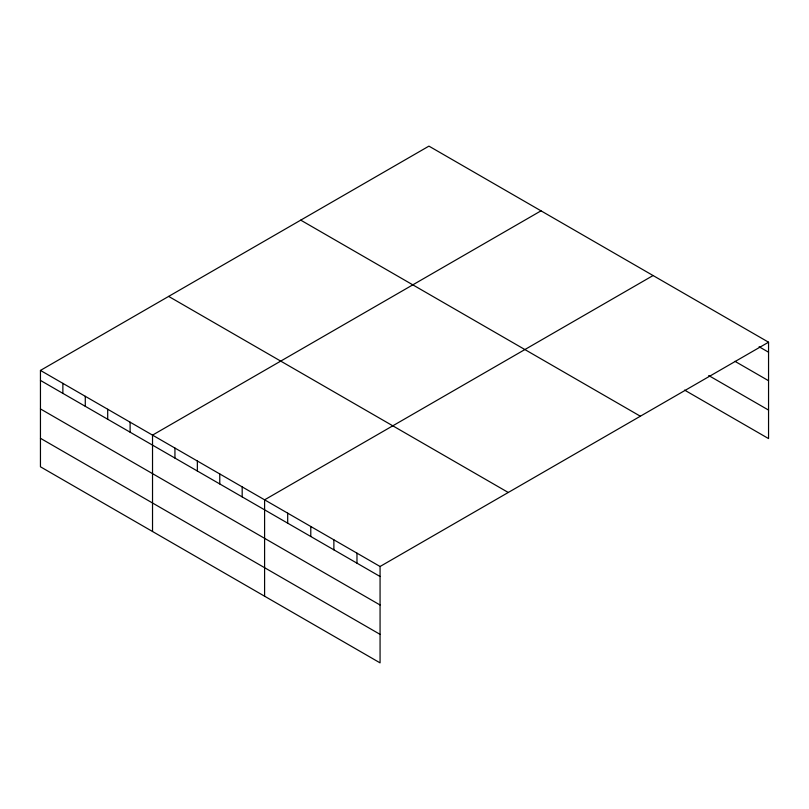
<?xml version="1.0" encoding="UTF-8"?>
<svg xmlns="http://www.w3.org/2000/svg" width="809" height="809" viewBox="0 0 809 809"><rect width="100%" height="100%" fill="white"/><g stroke="black" fill="none" stroke-linecap="round" stroke-linejoin="round"><path stroke-width="1.21" d="M40.45 370.421L380.068 566.492L380.068 662.874L40.45 466.793L40.45 370.421L428.932 146.126L768.55 342.207L768.55 438.579L684.576 390.1M541.009 210.836L152.527 435.121L152.527 531.503M653.085 275.535L264.594 499.831L264.594 596.203M380.068 566.492L768.55 342.207M759.105 346.758L768.55 352.208M734.956 361.32L768.55 380.715M708.714 375.538L768.55 410.082M300.736 220.139L640.354 416.22M168.646 296.397L508.264 492.479M40.45 380.422L380.068 576.504M40.45 408.929L380.068 605.001M40.45 438.296L380.068 634.367M356.971 553.164L356.971 563.165M333.874 539.825L333.874 549.837M310.787 526.497L310.787 536.498M287.691 513.159L287.691 523.17M242.184 486.887L242.184 496.898M219.765 473.943L219.765 483.954M197.356 461.009L197.356 471.01M174.936 448.065L174.936 458.066M130.107 422.177L130.107 432.188M107.698 409.243L107.698 419.244M85.279 396.299L85.279 406.31M62.869 383.355L62.869 393.366"/></g></svg>
